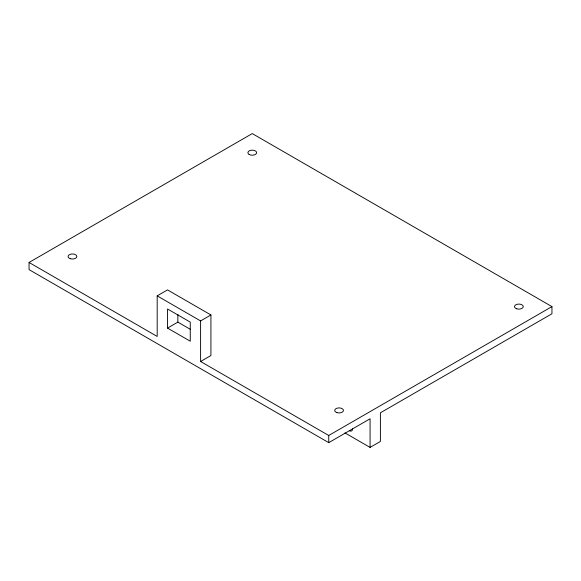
<?xml version="1.0" encoding="UTF-8"?>
<svg xmlns="http://www.w3.org/2000/svg" width="581" height="581" viewBox="0 0 581 581"><rect width="100%" height="100%" fill="white"/><g stroke="black" fill="none" stroke-linecap="round" stroke-linejoin="round"><path stroke-width="0.87" d="M370.075 447.414L370.075 418.778L328.737 442.642L29.05 269.62L29.05 262.459L252.263 133.586L551.95 306.608L551.95 313.769L380.402 412.808L380.402 441.444L370.075 447.414L344.969 432.918M157.19 295.867L167.524 289.904L210.925 314.96L210.925 355.536L200.598 361.498L200.598 320.93L157.19 295.867L157.19 336.443L29.05 262.459M167.524 328.091L190.263 341.214L190.263 322.121L167.524 308.998L167.524 328.091L177.859 322.121L190.401 329.362M200.598 320.93L210.925 314.96M200.598 361.498L328.737 435.481L551.95 306.608M328.737 435.481L328.737 442.642M177.859 314.314L177.859 322.121M352.507 428.916A4.387 2.535 60 0 1 349.406 430.71M336.878 412.612A4.387 2.535 0 0 0 343.451 410.418A4.387 2.535 0 0 0 336.878 408.232A4.387 2.535 0 0 0 336.878 412.612M516.691 308.801A4.387 2.535 0 0 0 523.263 306.608A4.387 2.535 0 0 0 516.691 304.415A4.387 2.535 0 0 0 516.691 308.801M249.162 154.466A4.387 2.535 0 0 0 256.497 153.333A4.387 2.535 0 0 0 251.13 150.232A4.387 2.535 0 0 0 249.162 154.466M70.257 258.683A4.387 2.535 0 0 0 76.837 256.49A4.387 2.535 0 0 0 70.257 254.296A4.387 2.535 0 0 0 70.257 258.683"/></g></svg>
